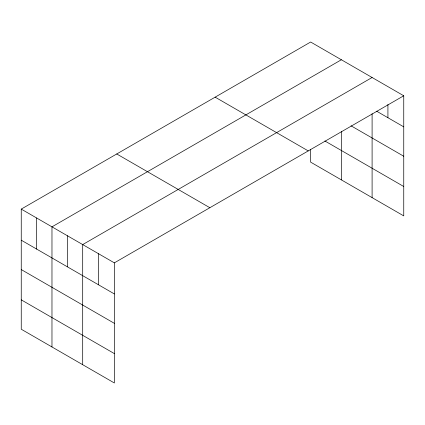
<?xml version="1.0" encoding="UTF-8"?>
<svg xmlns="http://www.w3.org/2000/svg" width="425" height="425" viewBox="0 0 425 425"><rect width="100%" height="100%" fill="white"/><g stroke="black" fill="none" stroke-linecap="round" stroke-linejoin="round"><path stroke-width="0.64" d="M21.25 209.105L114.352 262.857L114.352 382.978L21.25 329.226L21.25 209.105L310.648 42.022L403.75 95.774L403.75 215.895L310.648 162.143L310.648 149.366M341.371 59.76L51.972 226.844L51.972 346.965M372.098 77.499L82.694 244.582L82.694 364.698M114.352 262.857L403.75 95.774M376.619 111.191L403.75 126.857M351.045 125.811L403.75 156.241M324.875 140.972L403.75 186.511M215.146 97.16L308.247 150.912M116.753 153.972L209.854 207.719M21.25 240.189L114.352 293.941M21.25 269.572L114.352 323.324M21.25 299.843L114.352 353.595M387.924 104.492L387.924 117.72M372.098 113.693L372.098 197.62M341.371 131.415L341.371 179.881M98.526 253.72L98.526 284.803M67.336 235.716L67.336 266.794M36.614 217.977L36.614 249.061"/></g></svg>
